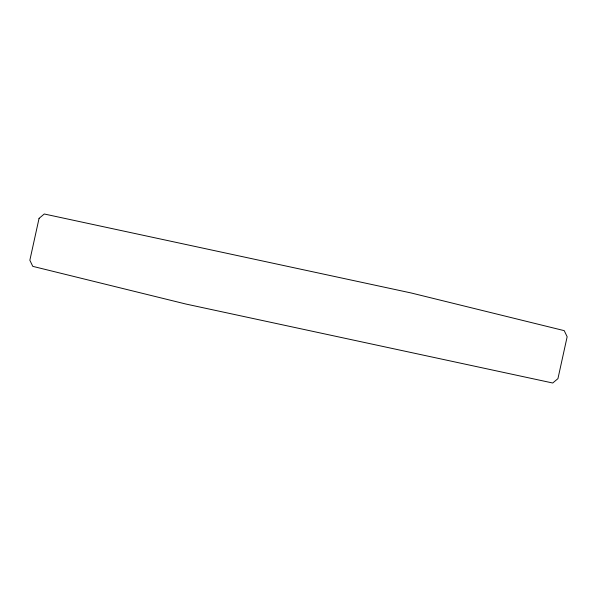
<?xml version="1.0" encoding="UTF-8"?>
<svg xmlns="http://www.w3.org/2000/svg" width="597" height="597" viewBox="0 0 597 597"><rect width="100%" height="100%" fill="white"/><g stroke="black" fill="none" stroke-linecap="round" stroke-linejoin="round"><path stroke-width="0.9" d="M39.059 218.36L29.85 260.24L32.768 266.352L185.951 304.052L552.725 383.005L557.941 378.64L567.15 336.76L564.232 330.648L411.049 292.948L44.275 213.995L39.059 218.36"/></g></svg>
